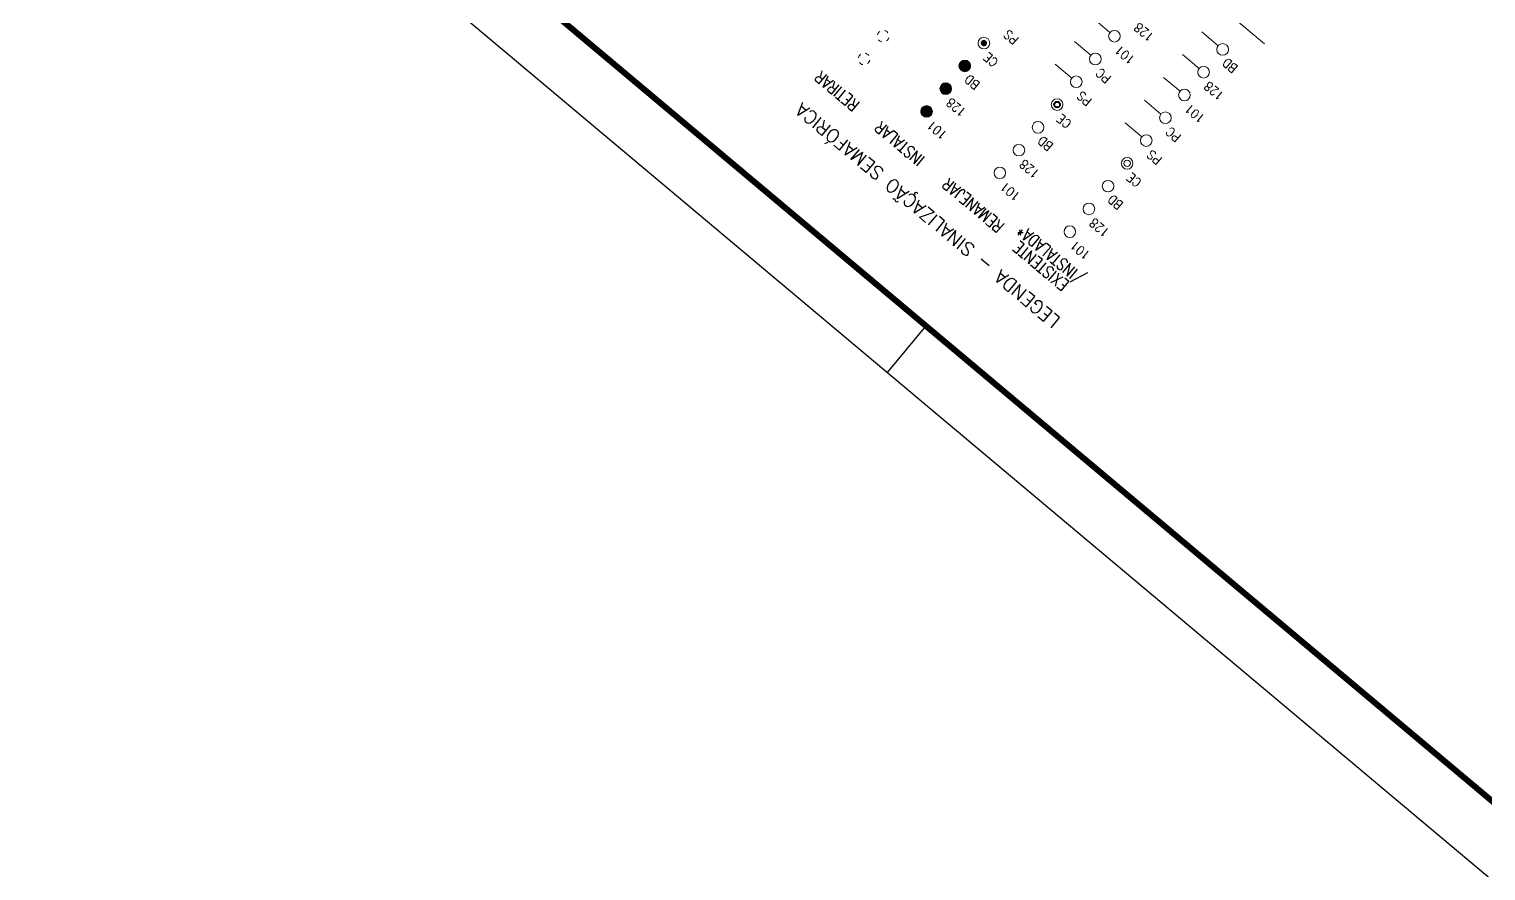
# Model space of a CAD drawing. Extents: x 207448 to 207705, y 7657586 to 7657835.
# Drawn here: x 207448.2 to 207508.4, y 7657670.5 to 7657705.2 of the extents above; entities that cross this region are included whole.
import ezdxf
from ezdxf.enums import TextEntityAlignment as Align

# ---------------------------------------------------------------- set-up
doc = ezdxf.new("R2010")
doc.units = 0
for name, color, linetype in [('A-FORMATO', 8, 'Continuous'), ('FOLHA', 7, 'Continuous'), ('FRM-P02', 2, 'Continuous')]:
    doc.layers.add(name, color=color, linetype=linetype)
doc.styles.add('ARIAL', font='arial.ttf')
doc.styles.add('ROMANC', font='romanc__.ttf')
doc.styles.add('ROMANS', font='romans', dxfattribs={"height": 0.85})
doc.styles.add('STYLE3', font='arial.ttf')
doc.styles.add('TZ_PGT_R090', font='romans.shx', dxfattribs={"width": 0.9})

# ---------------------------------------------------------------- blocks, each defined once
blk = doc.blocks.new('PP-XYZ.000-9A00-001_A')
at = {"layer": 'FOLHA', "color": 1}
blk.add_line((656, 584), (656, 594), dxfattribs=at)
blk.add_lwpolyline([(0, 594), (841, 594)], dxfattribs=at)
at = {"layer": 'FOLHA', "color": 2, "const_width": 1}
blk.add_lwpolyline([(831, 584), (25, 584), (25, 10), (831, 10), (831, 584)], dxfattribs=at)
at = {"color": 2, "linetype": 'ByBlock', "lineweight": 0}
for tag, p, style in [('0000/00', (660.13, 145.89), 'ROMANC'), ('LOCAL', (692.24, 145.89), 'ROMANS'), ('DE-0000/00-000-000-000', (781.56, 136.5), 'ROMANC'), ('CREA', (790.19, 125.89), 'ROMANC')]:
    blk.add_attdef(tag, p, '', height=2, dxfattribs=dict(at, style=style))
at = {"color": 2, "linetype": 'ByBlock', "lineweight": 0, "style": 'ROMANS'}
blk.add_attdef('PROJETO', text='', height=3, dxfattribs=at).set_placement((718.82, 137.97), align=Align.MIDDLE_CENTER)
at = {"color": 2, "linetype": 'ByBlock', "lineweight": 0, "style": 'ROMANC'}
blk.add_attdef('RESPONSÁVEL_TÉCNICO', text='', height=2, dxfattribs=at).set_placement((738.09, 126.07), align=Align.TOP_CENTER)
at = {"color": 2, "style": 'ROMANS', "width": 0.9}
for tag, p in [('ASSUNTO1', (658.49, 53.87)), ('ASSUNTO2', (658.49, 50.37)), ('ASSUNTO3', (658.49, 46.87))]:
    blk.add_attdef(tag, text='', height=2, dxfattribs=at).set_placement(p, align=Align.TOP_LEFT)
at = {"color": 2, "style": 'STYLE3'}
blk.add_attdef('FOLHA', text='', height=4, dxfattribs=at).set_placement((815.01, 20.08), align=Align.MIDDLE_CENTER)
at = {"layer": 'A-FORMATO', "color": 2, "lineweight": -3, "style": 'ARIAL'}
for tag, p in [('NDOCUMENTO', (473.43, 36.15)), ('DESCRICAO3', (534.26, 36.15)), ('NDOCUMENTO', (473.43, 30.07)), ('DESCRICAO2', (534.26, 30.07)), ('NDOCUMENTO', (473.43, 23.99)), ('DESCRICAO1', (534.26, 23.99))]:
    blk.add_attdef(tag, p, '', height=2.43, rotation=360, dxfattribs=at)
at = {"layer": 'FRM-P02', "style": 'ROMANS'}
for tag, p in [('28', (661, 218.41)), ('29', (671, 218.41)), ('31', (762, 218.41)), ('32', (774, 218.41)), ('33', (786, 218.41)), ('34', (798, 218.41)), ('35', (810, 218.41)), ('19', (661, 212.71)), ('20', (671, 212.71)), ('22', (762, 212.71)), ('23', (774, 212.71)), ('24', (786, 212.71)), ('25', (798, 212.71)), ('26', (810, 212.71)), ('10', (661, 206.93)), ('11', (671, 207.01)), ('13', (762, 207.01)), ('14', (774, 207.01)), ('15', (786, 207.01)), ('16', (798, 207.01)), ('17', (810, 207.01)), ('1', (661, 201.23)), ('2', (671, 201.23)), ('4', (762.09, 201.23)), ('5', (774.15, 201.23)), ('6', (786.04, 201.23)), ('7', (798.19, 201.23)), ('8', (810.19, 201.23))]:
    blk.add_attdef(tag, text='', height=2, dxfattribs=at).set_placement(p, align=Align.MIDDLE_CENTER)
for tag, p in [('30', (677.61, 217.34)), ('21', (677.61, 211.64)), ('12', (677.61, 205.94)), ('3', (677.61, 200.24))]:
    blk.add_attdef(tag, p, '', height=2, dxfattribs=at)
at = {"layer": 'FRM-P02', "style": 'ROMANS', "width": 0.85, "flags": 1}
blk.add_attdef('00/00/00', text='', height=2, dxfattribs=at).set_placement((823.5, 218.41), align=Align.MIDDLE_CENTER)
at = {"layer": 'FRM-P02', "style": 'ROMANS', "width": 0.85}
for p in [(823.5, 212.71), (823.5, 207.01), (823.5, 201.23)]:
    blk.add_attdef('00/00/00', text='', height=2, dxfattribs=at).set_placement(p, align=Align.MIDDLE_CENTER)
at = {"layer": 'FRM-P02', "style": 'ROMANS', "width": 0.8}
for tag, height, p in [('ESCALA', 2.63, (774.91, 37)), ('DATA', 2.63, (801.74, 36.54)), ('DIRETOR', 1.4, (700.04, 33.97)), ('ENGENHEIRO', 1.4, (683.84, 22.86)), ('ARQUIVO', 1.4, (728.03, 14.96)), ('SETOR', 1.4, (751.65, 14.91)), ('DATA', 1.4, (775.01, 15))]:
    blk.add_attdef(tag, text='', height=height, dxfattribs=at).set_placement(p, align=Align.TOP_LEFT)
blk = doc.blocks.new('LEGENDA-SIN SEMAFÓRICA')
at = {"true_color": 0x0a47ff}
h = blk.add_hatch(color=160, dxfattribs=at)
h.dxf.hatch_style = 1
edge = h.paths.add_edge_path()
edge.add_arc((39.08, -10.79), 0.96, 0, 360)
h = blk.add_hatch(color=160, dxfattribs=at)
h.dxf.hatch_style = 1
edge = h.paths.add_edge_path()
edge.add_arc((39.08, -15.7), 0.96, 0, 360)
h = blk.add_hatch(color=160, dxfattribs=at)
h.dxf.hatch_style = 1
edge = h.paths.add_edge_path()
edge.add_arc((39.08, -20.61), 0.96, 0, 360)
at = {"color": 160, "linetype": 'Continuous', "lineweight": 20, "true_color": 0x0a47ff}
blk.add_line((10.99, -55.21), (3.47, -55.21), dxfattribs=at)
at = {"color": 160, "linetype": 'Continuous', "lineweight": 35, "true_color": 0x0a47ff, "const_width": 0.528}
blk.add_lwpolyline([(38.82, -25.52, 1), (39.34, -25.52, 1)], format="xyb", close=True, dxfattribs=at)
at = {"color": 18, "lineweight": 9, "true_color": 0x000000}
for points in [[(9.15, -30.43), (12.72, -30.43)], [(9.15, -35.34), (12.72, -35.34)], [(9.15, -40.25), (12.72, -40.25)], [(9.15, -45.16), (12.72, -45.16)], [(9.15, -50.07), (12.72, -50.07)]]:
    blk.add_lwpolyline(points, dxfattribs=at)
at = {"color": 18, "lineweight": 20, "true_color": 0x000000}
for points in [[(24.25, -30.43), (27.82, -30.43)], [(24.25, -35.34), (27.82, -35.34)], [(24.25, -40.25), (27.82, -40.25)]]:
    blk.add_lwpolyline(points, dxfattribs=at)
at = {"color": 160, "lineweight": 9, "true_color": 0x0a47ff}
for centre in [(8.19, -10.79), (8.19, -15.7), (8.19, -20.61)]:
    blk.add_circle(centre, 0.96, dxfattribs=at)
at = {"color": 160, "lineweight": 20, "true_color": 0x0a47ff}
for centre in [(23.29, -10.79), (23.29, -15.7), (23.29, -20.61)]:
    blk.add_circle(centre, 0.96, dxfattribs=at)
at = {"color": 160, "linetype": 'Continuous', "lineweight": 20, "true_color": 0x0a47ff}
for centre in [(39.08, -10.79), (39.08, -15.7), (39.08, -20.61), (23.29, -25.52), (39.08, -25.52), (23.29, -30.43), (23.29, -35.34), (23.29, -40.25)]:
    blk.add_circle(centre, 0.96, dxfattribs=at)
at = {"color": 160, "linetype": 'Continuous', "lineweight": 9, "true_color": 0x0a47ff}
for centre, radius in [((8.19, -25.52), 0.96), ((8.19, -25.52), 0.528), ((8.19, -30.43), 0.96), ((8.19, -35.34), 0.96), ((8.19, -40.25), 0.96), ((8.19, -45.16), 0.96), ((8.19, -50.07), 0.96)]:
    blk.add_circle(centre, radius, dxfattribs=at)
at = {"color": 160, "linetype": 'Continuous', "lineweight": 40, "true_color": 0x0a47ff}
blk.add_circle((23.29, -25.52), 0.473, dxfattribs=at)
at = {"color": 18, "lineweight": 18, "true_color": 0x000000}
for centre, start, end in [((52.56, -10.79), 166.7281, 208.1358), ((52.56, -10.79), 76.7281, 118.1358), ((52.56, -10.79), 256.7281, 298.1358), ((52.56, -10.79), 346.7281, 28.1358), ((52.56, -15.7), 166.7281, 208.1358), ((52.56, -15.7), 76.7281, 118.1358), ((52.56, -15.7), 256.7281, 298.1358), ((52.56, -15.7), 346.7281, 28.1358)]:
    blk.add_arc(centre, 0.96, start, end, dxfattribs=at)
at = {"color": 2, "style": 'TZ_PGT_R090', "width": 0.8}
for s, p in [('EXISTENTE', (8.19, -3.36)), ('/INSTALADA*', (8.19, -5.86)), ('INSTALAR', (39.08, -3.86)), ('RETIRAR', (52.56, -3.87))]:
    blk.add_text(s, height=2, dxfattribs=at).set_placement(p, align=Align.MIDDLE_CENTER)
blk.add_text('REMANEJAR', height=2, dxfattribs=at).set_placement((23.22, -3.86), align=Align.MIDDLE)
at = {"color": 18, "true_color": 0x000000, "style": 'TZ_PGT_R090', "width": 0.9}
for s, p in [('101', (3.15, -9.52)), ('101', (18.24, -9.52)), ('101', (34.03, -9.52)), ('128', (3.15, -14.43)), ('128', (18.24, -14.43)), ('128', (34.03, -14.43)), ('BD', (4.35, -19.34)), ('BD', (19.44, -19.34)), ('BD ', (35.23, -19.34)), ('CE', (4.4, -24.14)), ('CE', (19.49, -24.14)), ('CE', (35.28, -24.14)), ('PS', (4.2, -29.16)), ('PS', (19.3, -29.16)), ('PS', (35.09, -29.16)), ('PC', (4.2, -34.07)), ('PC', (19.3, -34.07)), ('101', (3.15, -38.98)), ('101', (18.24, -38.98)), ('128', (3.15, -43.89)), ('128', (18.24, -43.89)), ('BD', (4.35, -48.8))]:
    blk.add_text(s, height=1.5, dxfattribs=at).set_placement(p, align=Align.MIDDLE_LEFT)
at = {"color": 3, "insert": (0, 3.35), "char_height": 2.2, "attachment_point": 1, "style": 'ROMANS'}
blk.add_mtext('LEGENDA - SINALIZAÇÃO SEMAFÓRICA', dxfattribs=at)
blk = doc.blocks.new('050-6E22_Geral')
at = {"color": 160, "true_color": 0x0a47ff}
blk.add_blockref('LEGENDA-SIN SEMAFÓRICA', (639.61, 567.59), dxfattribs=at)

msp = doc.modelspace()

# ---------------------------------------------------------------- block references
at = {"xscale": 0.250000000070606, "yscale": 0.250000000070606, "zscale": 0.250000000070606, "rotation": 140.0043312425254}
for name in ['PP-XYZ.000-9A00-001_A', '050-6E22_Geral']:
    msp.add_blockref(name, (207704.755, 7657699.401, 0), dxfattribs=at)

doc.saveas('drawing.dxf')
